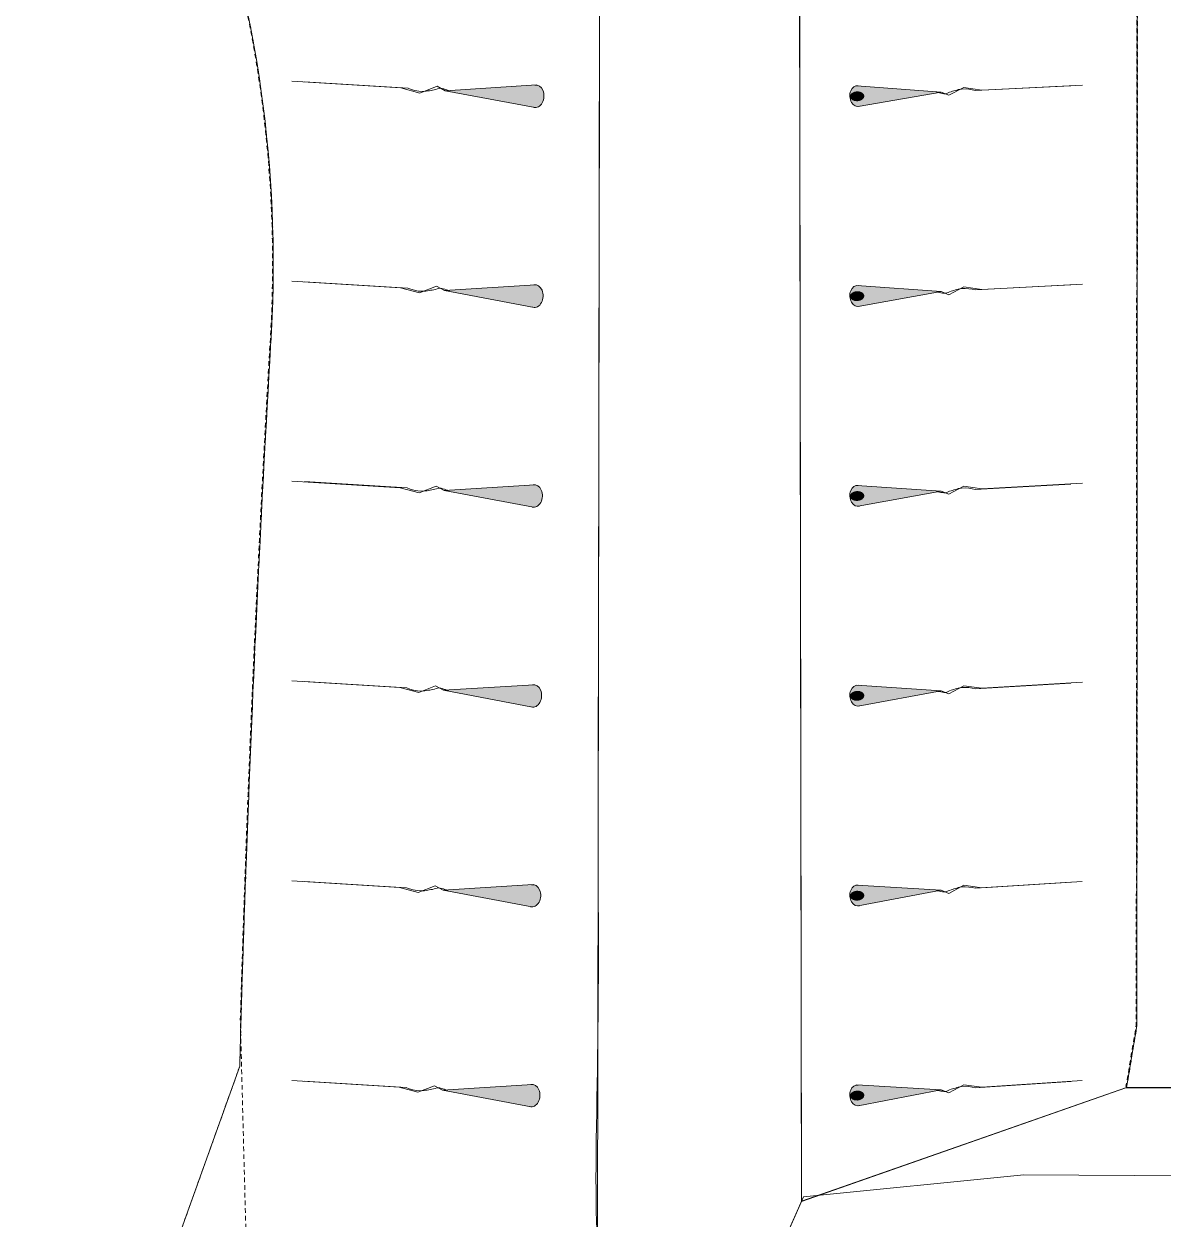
# Model space of a CAD drawing. Header units: millimetres. Extents: x 833924389 to 835767163, y 817400000 to 818811854.
# Drawn here: x 833996424 to 834019180, y 818269303 to 818293174 of the extents above; entities that cross this region are included whole.
import ezdxf

# ---------------------------------------------------------------- set-up
doc = ezdxf.new("R2010")
doc.units = ezdxf.units.MM
doc.header["$LTSCALE"] = 10
doc.header["$MEASUREMENT"] = 0
doc.linetypes.add('DGN Style 2', pattern=[15.39188, 9.235128, -6.156752])
doc.layers.add('01_Base_Plan', color=5, linetype='Continuous', lineweight=5)

# ---------------------------------------------------------------- blocks, each defined once
blk = doc.blocks.new('SLOPE_2')
at = {"linetype": 'ByBlock', "lineweight": -2}
h = blk.add_hatch(color=0, dxfattribs=at)
edge = h.paths.add_edge_path()
edge.add_ellipse((0.3, 0.005), major_axis=(0, 0.41), ratio=0.731707, start_angle=358.8413, end_angle=551.2243)
edge.add_line((0.358, -0.397), (3.584, 0.004))
edge.add_line((3.584, 0.004), (0.349, 0.41))
edge.add_line((0.349, 0.41), (0.306, 0.415))
at = {"color": 0, "linetype": 'ByBlock', "lineweight": -2}
for p, q in [((3.584, 0.004), (0.3, 0.416)), ((0.3, -0.404), (3.584, 0.004)), ((3.584, 0.004), (3.884, -0.136)), ((3.884, -0.136), (4.484, 0.144)), ((4.484, 0.144), (5.184, 0.004)), ((5.184, 0.004), (9.132, 0.004))]:
    blk.add_line(p, q, dxfattribs=at)
blk.add_ellipse((0.3, 0.005), major_axis=(0, 0.41), ratio=0.731707, start_param=6.120326, end_param=9.620679, dxfattribs=at)

msp = doc.modelspace()

# ---------------------------------------------------------------- hatches: boundary and pattern name
at = {"layer": '01_Base_Plan'}
h = msp.add_hatch(color=256, dxfattribs=at)
edge = h.paths.add_edge_path()
edge.add_ellipse((834006655, 818291731), major_axis=(-157, 10), ratio=0.683333, start_angle=0, end_angle=360)
h = msp.add_hatch(color=256, dxfattribs=at)
edge = h.paths.add_edge_path()
edge.add_ellipse((834013068, 818291728), major_axis=(145, 7), ratio=0.683333, start_angle=0, end_angle=360)
h = msp.add_hatch(color=256, dxfattribs=at)
edge = h.paths.add_edge_path()
edge.add_ellipse((834006640, 818287739), major_axis=(-157, 10), ratio=0.683333, start_angle=0, end_angle=360)
h = msp.add_hatch(color=256, dxfattribs=at)
edge = h.paths.add_edge_path()
edge.add_ellipse((834013068, 818287737), major_axis=(145, 8), ratio=0.683333, start_angle=0, end_angle=360)
h = msp.add_hatch(color=256, dxfattribs=at)
edge = h.paths.add_edge_path()
edge.add_ellipse((834006624, 818283747), major_axis=(-156, 10), ratio=0.683333, start_angle=0, end_angle=360)
h = msp.add_hatch(color=256, dxfattribs=at)
edge = h.paths.add_edge_path()
edge.add_ellipse((834013068, 818283745), major_axis=(145, 8), ratio=0.683333, start_angle=0, end_angle=360)
h = msp.add_hatch(color=256, dxfattribs=at)
edge = h.paths.add_edge_path()
edge.add_ellipse((834006608, 818279755), major_axis=(-156, 10), ratio=0.683333, start_angle=0, end_angle=360)
h = msp.add_hatch(color=256, dxfattribs=at)
edge = h.paths.add_edge_path()
edge.add_ellipse((834013068, 818279754), major_axis=(145, 9), ratio=0.683333, start_angle=0, end_angle=360)
h = msp.add_hatch(color=256, dxfattribs=at)
edge = h.paths.add_edge_path()
edge.add_ellipse((834006592, 818275762), major_axis=(-155, 10), ratio=0.683333, start_angle=0, end_angle=360)
h = msp.add_hatch(color=256, dxfattribs=at)
edge = h.paths.add_edge_path()
edge.add_ellipse((834013068, 818275762), major_axis=(145, 9), ratio=0.683333, start_angle=0, end_angle=360)
h = msp.add_hatch(color=256, dxfattribs=at)
edge = h.paths.add_edge_path()
edge.add_ellipse((834006576, 818271770), major_axis=(-155, 10), ratio=0.683333, start_angle=0, end_angle=360)
h = msp.add_hatch(color=256, dxfattribs=at)
edge = h.paths.add_edge_path()
edge.add_ellipse((834013068, 818271770), major_axis=(145, 10), ratio=0.683333, start_angle=0, end_angle=360)

# ---------------------------------------------------------------- linework, layer by layer
for p, q in [((834004097, 818291889), (834002029, 818292016)), ((834015427, 818291844), (834017335, 818291938)), ((834004090, 818287897), (834002029, 818288024)), ((834015427, 818287861), (834017335, 818287961)), ((834004082, 818283905), (834002028, 818284032)), ((834015427, 818283877), (834017335, 818283984)), ((834004075, 818279912), (834002027, 818280040)), ((834015427, 818279894), (834017335, 818280008)), ((834004067, 818275920), (834002026, 818276047)), ((834015427, 818275910), (834017335, 818276031)), ((834004060, 818271928), (834002025, 818272055)), ((834018452, 818271932), (834011956, 818269664)), ((834011956, 818269653), (834018435, 818271926)), ((834015427, 818271927), (834017335, 818272054)), ((834018435, 818271926), (834240488, 818272051)), ((834011021, 818267534), (834011956, 818269653))]:
    msp.add_line(p, q, dxfattribs=at)
at = {"layer": '01_Base_Plan', "linetype": 'DGN Style 2'}
msp.add_line((834018452, 818271932), (834018730, 818271931), dxfattribs=at)
at = {"layer": '01_Base_Plan', "flags": 128}
for points in [[(834011820, 818355865), (834011908, 818300000), (834011956, 818269664)], [(834007882, 818268949), (834007932, 818300000), (834008002, 818344033), (834008001, 818344333), (834007999, 818344633), (834007996, 818344933), (834007992, 818345233), (834007987, 818345533), (834007981, 818345833), (834007974, 818346133), (834007966, 818346433), (834007957, 818346733), (834007947, 818347033), (834007936, 818347333), (834007924, 818347632), (834007911, 818347932), (834007897, 818348232), (834007882, 818348531), (834007866, 818348831), (834007849, 818349130), (834007831, 818349430), (834007812, 818349729)], [(834018452, 818271932), (834018730, 818271931), (834093762, 818271820), (834150000, 818271828), (834170012, 818271830), (834238178, 818272044), (834240488, 818272051), (834263359, 818305020), (834285430, 818336381)], [(834018692, 818335625), (834018672, 818300000), (834018657, 818273163), (834018452, 818271932)], [(834011021, 818267534), (834011997, 818269747), (834016398, 818270187), (834026361, 818270126), (834060328, 818270142), (834241089, 818270515), (834245824, 818270449), (834256229, 818280430), (834268773, 818295113), (834288293, 818316210)], [(834001250, 818284943), (834001267, 818285242), (834001283, 818285542), (834001300, 818285841), (834001317, 818286141), (834001335, 818286440), (834001352, 818286740), (834001370, 818287039), (834001384, 818287339), (834001394, 818287639), (834001401, 818287939), (834001404, 818288239), (834001404, 818288539), (834001400, 818288839), (834001393, 818289138), (834001382, 818289438), (834001367, 818289738), (834001349, 818290037), (834001327, 818290337), (834001301, 818290635), (834001272, 818290934), (834001240, 818291232), (834001204, 818291530), (834001164, 818291827), (834001121, 818292124), (834001074, 818292421), (834001024, 818292716), (834000970, 818293012), (834000912, 818293306)], [(834004935, 818291837), (834004904, 818291847), (834004873, 818291856), (834004842, 818291865), (834004811, 818291874), (834004780, 818291884), (834004749, 818291888), (834004717, 818291883), (834004685, 818291874), (834004653, 818291864), (834004621, 818291857), (834004589, 818291851), (834004557, 818291846), (834004525, 818291840), (834004493, 818291835), (834004462, 818291830), (834004388, 818291825), (834004310, 818291831), (834004231, 818291846), (834004159, 818291867), (834004097, 818291889)], [(834014654, 818291806), (834014684, 818291801), (834014713, 818291795), (834014742, 818291790), (834014772, 818291785), (834014801, 818291779), (834014830, 818291779), (834014859, 818291786), (834014887, 818291797), (834014916, 818291810), (834014944, 818291820), (834014973, 818291828), (834015002, 818291837), (834015030, 818291845), (834015059, 818291853), (834015088, 818291861), (834015154, 818291873), (834015227, 818291875), (834015300, 818291869), (834015369, 818291858), (834015427, 818291844)], [(834004925, 818287845), (834004894, 818287854), (834004863, 818287864), (834004832, 818287873), (834004802, 818287882), (834004771, 818287891), (834004740, 818287895), (834004708, 818287891), (834004676, 818287882), (834004644, 818287872), (834004612, 818287864), (834004580, 818287859), (834004548, 818287854), (834004517, 818287848), (834004485, 818287843), (834004453, 818287838), (834004380, 818287833), (834004302, 818287839), (834004223, 818287854), (834004151, 818287874), (834004090, 818287897)], [(834014654, 818287820), (834014684, 818287815), (834014713, 818287809), (834014742, 818287804), (834014772, 818287799), (834014801, 818287794), (834014830, 818287793), (834014859, 818287801), (834014887, 818287812), (834014916, 818287825), (834014944, 818287835), (834014973, 818287843), (834015001, 818287852), (834015030, 818287860), (834015059, 818287868), (834015087, 818287877), (834015154, 818287889), (834015227, 818287891), (834015300, 818287885), (834015369, 818287875), (834015427, 818287861)], [(833997164, 818262381), (834000735, 818272354), (834000743, 818272653), (834000752, 818272953), (834000760, 818273253), (834000787, 818274153), (834000797, 818274453), (834000807, 818274752), (834000816, 818275052), (834000826, 818275352), (834000837, 818275652), (834000847, 818275952), (834000858, 818276252), (834000869, 818276551), (834000902, 818277451), (834000914, 818277751), (834000926, 818278050), (834000962, 818278950), (834000975, 818279249), (834000987, 818279549), (834001000, 818279849), (834001014, 818280148), (834001040, 818280748), (834001054, 818281048), (834001068, 818281347), (834001082, 818281647), (834001097, 818281947), (834001111, 818282246), (834001141, 818282846), (834001156, 818283145), (834001171, 818283445), (834001186, 818283744), (834001202, 818284044), (834001218, 818284343), (834001250, 818284943)], [(834004915, 818283853), (834004884, 818283862), (834004853, 818283871), (834004823, 818283881), (834004792, 818283890), (834004761, 818283899), (834004730, 818283903), (834004698, 818283899), (834004666, 818283890), (834004634, 818283880), (834004603, 818283872), (834004571, 818283867), (834004539, 818283862), (834004508, 818283856), (834004476, 818283851), (834004444, 818283846), (834004371, 818283841), (834004293, 818283847), (834004215, 818283862), (834004143, 818283882), (834004082, 818283905)], [(834014654, 818283834), (834014684, 818283829), (834014713, 818283824), (834014742, 818283818), (834014772, 818283813), (834014801, 818283808), (834014830, 818283808), (834014859, 818283815), (834014887, 818283827), (834014916, 818283840), (834014944, 818283850), (834014973, 818283858), (834015001, 818283867), (834015030, 818283875), (834015059, 818283884), (834015087, 818283892), (834015154, 818283904), (834015227, 818283907), (834015300, 818283902), (834015369, 818283891), (834015427, 818283877)], [(834004905, 818279861), (834004874, 818279870), (834004843, 818279879), (834004813, 818279888), (834004782, 818279898), (834004751, 818279907), (834004720, 818279911), (834004689, 818279907), (834004657, 818279898), (834004625, 818279888), (834004593, 818279880), (834004562, 818279875), (834004530, 818279870), (834004499, 818279864), (834004467, 818279859), (834004436, 818279854), (834004363, 818279849), (834004285, 818279855), (834004207, 818279870), (834004135, 818279890), (834004075, 818279912)], [(834014654, 818279848), (834014684, 818279843), (834014713, 818279838), (834014743, 818279833), (834014772, 818279828), (834014801, 818279823), (834014830, 818279822), (834014859, 818279830), (834014888, 818279842), (834014916, 818279854), (834014944, 818279865), (834014973, 818279874), (834015001, 818279882), (834015030, 818279891), (834015059, 818279899), (834015087, 818279908), (834015154, 818279920), (834015227, 818279923), (834015300, 818279918), (834015369, 818279907), (834015427, 818279894)], [(834014654, 818275862), (834014684, 818275857), (834014713, 818275852), (834014743, 818275847), (834014772, 818275842), (834014802, 818275837), (834014831, 818275837), (834014859, 818275844), (834014888, 818275856), (834014916, 818275869), (834014944, 818275880), (834014973, 818275889), (834015001, 818275897), (834015030, 818275906), (834015059, 818275914), (834015087, 818275923), (834015154, 818275936), (834015226, 818275939), (834015300, 818275934), (834015369, 818275924), (834015427, 818275910)], [(834004894, 818275869), (834004864, 818275878), (834004833, 818275887), (834004803, 818275896), (834004772, 818275905), (834004742, 818275915), (834004711, 818275919), (834004679, 818275914), (834004648, 818275906), (834004616, 818275896), (834004584, 818275888), (834004553, 818275883), (834004521, 818275877), (834004490, 818275872), (834004458, 818275867), (834004427, 818275862), (834004355, 818275857), (834004277, 818275863), (834004200, 818275878), (834004128, 818275898), (834004067, 818275920)], [(834004884, 818271877), (834004854, 818271886), (834004823, 818271895), (834004793, 818271904), (834004762, 818271913), (834004732, 818271922), (834004701, 818271926), (834004670, 818271922), (834004638, 818271913), (834004607, 818271904), (834004575, 818271896), (834004544, 818271891), (834004512, 818271885), (834004481, 818271880), (834004450, 818271875), (834004418, 818271870), (834004346, 818271865), (834004269, 818271871), (834004192, 818271886), (834004120, 818271906), (834004060, 818271928)], [(834014654, 818271876), (834014684, 818271871), (834014713, 818271866), (834014743, 818271861), (834014772, 818271856), (834014802, 818271851), (834014831, 818271851), (834014859, 818271859), (834014888, 818271871), (834014916, 818271884), (834014944, 818271895), (834014973, 818271904), (834015001, 818271912), (834015030, 818271921), (834015058, 818271930), (834015087, 818271938), (834015154, 818271951), (834015226, 818271955), (834015300, 818271950), (834015369, 818271940), (834015427, 818271927)], [(834018452, 818271932), (834170012, 818271830), (834238178, 818272044)]]:
    msp.add_lwpolyline(points, dxfattribs=at)
at = {"layer": '01_Base_Plan', "linetype": 'Continuous', "flags": 128}
for points in [[(834018452, 818271932), (834018730, 818271931), (834093762, 818271820), (834150000, 818271828), (834170012, 818271830), (834238178, 818272044), (834240488, 818272051), (834263359, 818305020), (834285430, 818336381)], [(834011997, 818269747), (834011021, 818267534)]]:
    msp.add_lwpolyline(points, dxfattribs=at)
at = {"layer": '01_Base_Plan', "linetype": 'DGN Style 2', "flags": 128}
for points in [[(834000917, 818265580), (834000926, 818265880), (834000934, 818266180), (834000747, 818273271), (834000756, 818273571), (834000765, 818273871), (834000774, 818274171), (834000784, 818274471), (834000793, 818274771), (834000803, 818275071), (834000813, 818275370), (834000824, 818275670), (834000834, 818275970), (834000845, 818276270), (834000855, 818276570), (834000866, 818276869), (834000878, 818277169), (834000889, 818277469), (834000901, 818277769), (834000912, 818278069), (834000924, 818278368), (834000937, 818278668), (834000949, 818278968), (834000962, 818279268), (834000974, 818279567), (834000987, 818279867), (834001000, 818280167), (834001014, 818280466), (834001027, 818280766), (834001041, 818281066), (834001055, 818281365), (834001069, 818281665), (834001083, 818281965), (834001098, 818282264), (834001113, 818282564), (834001128, 818282864), (834001143, 818283163), (834001158, 818283463), (834001173, 818283763), (834001189, 818284062), (834001205, 818284362), (834001221, 818284661), (834001237, 818284961), (834001254, 818285260), (834001270, 818285560), (834001287, 818285859), (834001304, 818286159), (834001321, 818286458), (834001339, 818286758), (834001357, 818287057), (834001371, 818287357), (834001381, 818287657), (834001388, 818287957), (834001391, 818288257), (834001391, 818288557), (834001387, 818288857), (834001380, 818289157), (834001369, 818289457), (834001354, 818289756), (834001336, 818290056), (834001314, 818290355), (834001288, 818290654), (834001259, 818290952), (834001227, 818291251), (834001191, 818291548), (834001151, 818291846), (834001108, 818292143), (834001061, 818292439), (834001010, 818292735), (834000957, 818293030), (834000899, 818293324), (834000838, 818293618), (834000774, 818293911), (834000696, 818294243), (834000733, 818300018)], [(834000735, 818272354), (834000743, 818272653), (834000752, 818272953), (834000760, 818273253), (834000769, 818273553), (834000778, 818273853), (834000787, 818274153), (834000797, 818274453), (834000807, 818274752), (834000816, 818275052), (834000826, 818275352), (834000837, 818275652), (834000847, 818275952), (834000858, 818276252), (834000869, 818276551), (834000880, 818276851), (834000891, 818277151), (834000902, 818277451), (834000914, 818277751), (834000926, 818278050), (834000938, 818278350), (834000950, 818278650), (834000962, 818278950), (834000975, 818279249), (834000987, 818279549), (834001000, 818279849), (834001014, 818280148), (834001027, 818280448), (834001040, 818280748), (834001054, 818281048), (834001068, 818281347), (834001082, 818281647), (834001097, 818281947), (834001111, 818282246), (834001126, 818282546), (834001141, 818282845), (834001156, 818283145), (834001171, 818283445), (834001186, 818283744), (834001202, 818284044), (834001218, 818284343), (834001234, 818284643), (834001250, 818284943), (834001267, 818285242), (834001283, 818285542), (834001300, 818285841), (834001317, 818286141), (834001335, 818286440), (834001352, 818286740), (834001370, 818287039), (834001384, 818287339), (834001394, 818287639), (834001401, 818287939), (834001404, 818288239), (834001404, 818288539), (834001400, 818288839), (834001393, 818289138), (834001382, 818289438), (834001367, 818289738), (834001349, 818290037), (834001327, 818290337), (834001301, 818290635), (834001272, 818290934), (834001240, 818291232), (834001204, 818291530), (834001164, 818291827), (834001121, 818292124), (834001074, 818292421), (834001024, 818292716), (834000970, 818293012), (834000912, 818293306), (834000851, 818293600), (834000787, 818293893), (834000709, 818294225), (834000746, 818300000)], [(834018659, 818300018), (834018644, 818273181), (834018439, 818271950)], [(834018672, 818300000), (834018657, 818273163), (834018452, 818271932)], [(833998141, 818237649), (833998135, 818237698), (833998128, 818237748), (833998122, 818237798), (833998116, 818237847), (833998109, 818237897), (833998103, 818237946), (833998096, 818237996), (833998089, 818238045), (833998083, 818238095), (833998076, 818238145), (833998070, 818238194), (833998063, 818238244), (833998056, 818238293), (833998049, 818238343), (833998042, 818238392), (833998036, 818238442), (833998029, 818238491), (833998022, 818238541), (833998015, 818238590), (833998008, 818238640), (833998001, 818238689), (833997994, 818238739), (833997987, 818238788), (833997980, 818238838), (833997972, 818238887), (833997965, 818238937), (833997958, 818238986), (833997951, 818239036), (833997943, 818239085), (833997936, 818239135), (833997929, 818239184), (833997921, 818239234), (833997914, 818239283), (833997906, 818239333), (833997899, 818239382), (833997891, 818239431), (833997884, 818239481), (833997876, 818239530), (833997869, 818239580), (833997861, 818239629), (833997853, 818239678), (833997845, 818239728), (833997838, 818239777), (833997830, 818239827), (833997822, 818239876), (833997814, 818239925), (833997806, 818239975), (833997798, 818240024), (833997790, 818240073), (833997782, 818240123), (833997774, 818240172), (833997766, 818240222), (833997758, 818240271), (833997750, 818240320), (833997742, 818240370), (833997734, 818240419), (833997725, 818240468), (833997717, 818240517), (833997709, 818240567), (833997700, 818240616), (833997692, 818240665), (833997684, 818240715), (833997675, 818240764), (833997667, 818240813), (833997658, 818240862), (833997650, 818240912), (833997641, 818240961), (833997623, 818241050), (833997613, 818241099), (833997603, 818241148), (833997593, 818241197), (833997583, 818241246), (833997574, 818241295), (833997564, 818241344), (833997554, 818241393), (833997544, 818241443), (833997535, 818241492), (833997525, 818241541), (833997516, 818241590), (833997506, 818241639), (833997497, 818241688), (833997488, 818241737), (833997478, 818241786), (833997469, 818241835), (833997460, 818241884), (833997450, 818241934), (833997441, 818241983), (833997432, 818242032), (833997423, 818242081), (833997414, 818242130), (833997405, 818242179), (833997396, 818242229), (833997387, 818242278), (833997378, 818242327), (833997369, 818242376), (833997360, 818242425), (833997352, 818242475), (833997343, 818242524), (833997334, 818242573), (833997325, 818242622), (833997317, 818242672), (833997308, 818242721), (833997300, 818242770), (833997291, 818242819), (833997283, 818242869), (833997274, 818242918), (833997266, 818242967), (833997258, 818243017), (833997249, 818243066), (833997241, 818243115), (833997233, 818243165), (833997225, 818243214), (833997217, 818243263), (833997209, 818243313), (833997201, 818243362), (833997193, 818243411), (833997185, 818243461), (833997177, 818243510), (833997169, 818243559), (833997161, 818243609), (833997153, 818243658), (833997145, 818243707), (833997138, 818243757), (833997130, 818243806), (833997122, 818243856), (833997115, 818243905), (833997107, 818243955), (833997100, 818244004), (833997092, 818244053), (833997085, 818244103), (833997077, 818244152), (833997070, 818244202), (833997063, 818244251), (833997056, 818244301), (833997048, 818244350), (833997041, 818244400), (833997034, 818244449), (833997027, 818244499), (833997020, 818244548), (833997013, 818244598), (833997006, 818244647), (833996999, 818244697), (833996992, 818244746), (833996985, 818244796), (833996978, 818244845), (833996972, 818244895), (833996965, 818244944), (833996958, 818244994), (833996952, 818245043), (833996945, 818245093), (833996938, 818245143), (833996932, 818245192), (833996926, 818245242), (833996919, 818245291), (833996913, 818245341), (833996906, 818245391), (833996900, 818245440), (833996894, 818245490), (833996888, 818245539), (833996881, 818245589), (833996875, 818245639), (833996869, 818245688), (833996863, 818245738), (833996857, 818245787), (833996851, 818245837), (833996845, 818245887), (833996839, 818245936), (833996833, 818245986), (833996828, 818246036), (833996822, 818246085), (833996816, 818246135), (833996810, 818246185), (833996805, 818246234), (833996799, 818246284), (833996794, 818246334), (833996788, 818246384), (833996783, 818246433), (833996777, 818246483), (833996772, 818246533), (833996766, 818246582), (833996761, 818246632), (833996756, 818246682), (833996751, 818246731), (833996745, 818246781), (833996740, 818246831), (833996735, 818246881), (833996730, 818246930), (833996725, 818246980), (833996720, 818247030), (833996715, 818247080), (833996710, 818247129), (833996705, 818247179), (833996700, 818247229), (833996696, 818247279), (833996691, 818247329), (833996686, 818247378), (833996682, 818247428), (833996677, 818247478), (833996672, 818247528), (833996668, 818247577), (833996663, 818247627), (833996659, 818247677), (833996655, 818247727), (833996650, 818247777), (833996646, 818247826), (833996642, 818247876), (833996637, 818247926), (833996633, 818247976), (833996629, 818248026), (833996625, 818248076), (833996621, 818248125), (833996617, 818248175), (833996613, 818248225), (833996609, 818248275), (833996605, 818248325), (833996601, 818248375), (833996597, 818248425), (833996594, 818248474), (833996590, 818248524), (833996586, 818248574), (833996582, 818248624), (833996579, 818248674), (833996575, 818248724), (833996572, 818248774), (833996568, 818248823), (833996565, 818248873), (833996561, 818248923), (833996558, 818248973), (833996555, 818249023), (833996551, 818249073), (833996548, 818249123), (833996545, 818249173), (833996542, 818249223), (833996539, 818249272), (833996536, 818249322), (833996533, 818249372), (833996530, 818249422), (833996527, 818249472), (833996524, 818249522), (833996521, 818249572), (833996518, 818249622), (833996515, 818249672), (833996513, 818249722), (833996510, 818249772), (833996507, 818249822), (833996505, 818249872), (833996502, 818249921), (833996499, 818249971), (833996497, 818250021), (833996495, 818250071), (833996492, 818250121), (833996490, 818250171), (833996487, 818250221), (833996485, 818250271), (833996483, 818250321), (833996481, 818250371), (833996479, 818250421), (833996476, 818250471), (833996474, 818250521), (833996472, 818250571), (833996470, 818250621), (833996468, 818250671), (833996466, 818250721), (833996465, 818250771), (833996463, 818250821), (833996461, 818250871), (833996459, 818250921), (833996458, 818250970), (833996456, 818251020), (833996454, 818251070), (833996453, 818251120), (833996451, 818251170), (833996450, 818251220), (833996448, 818251270), (833996447, 818251320), (833996445, 818251370), (833996444, 818251420), (833996443, 818251470), (833996442, 818251520), (833996440, 818251570), (833996439, 818251620), (833996438, 818251670), (833996437, 818251720), (833996436, 818251770), (833996435, 818251820), (833996434, 818251870), (833996433, 818251920), (833996432, 818251970), (833996431, 818252020), (833996431, 818252070), (833996430, 818252120), (833996429, 818252170), (833996429, 818252220), (833996428, 818252270), (833996427, 818252320), (833996427, 818252370), (833996426, 818252420), (833996426, 818252470), (833996426, 818252520), (833996425, 818252570), (833996425, 818252620), (833996425, 818252670), (833996424, 818252720), (833996424, 818252770), (833996424, 818252820), (833996424, 818252870), (833996424, 818252920), (833996424, 818252970), (833996424, 818253020), (833996424, 818253070), (833996424, 818253120), (833996424, 818253170), (833996424, 818253220), (833996424, 818253270), (833996425, 818253320), (833996425, 818253370), (833996425, 818253420), (833996426, 818253470), (833996426, 818253520), (833996427, 818253570), (833996427, 818253620), (833996428, 818253670), (833996428, 818253720), (833996429, 818253770), (833996430, 818253820), (833996430, 818253870), (833996431, 818253920), (833996432, 818253970), (833996433, 818254020), (833996434, 818254070), (833996434, 818254120), (833996435, 818254170), (833996436, 818254220), (833996437, 818254270), (833996439, 818254320), (833996440, 818254370), (833996441, 818254420), (833996442, 818254470), (833996443, 818254520), (833996445, 818254570), (833996446, 818254620), (833996447, 818254670), (833996449, 818254720), (833996450, 818254770), (833996452, 818254820), (833996453, 818254870), (833996455, 818254920), (833996457, 818254970), (833996458, 818255020), (833996460, 818255070), (833996462, 818255120), (833996464, 818255170), (833996465, 818255220), (833996467, 818255270), (833996469, 818255320), (833996471, 818255369), (833996473, 818255419), (833996475, 818255469), (833996477, 818255519), (833996479, 818255569), (833996482, 818255619), (833996484, 818255669), (833996486, 818255719), (833996488, 818255769), (833996491, 818255819), (833996493, 818255869), (833996495, 818255919), (833996498, 818255969), (833996500, 818256019), (833996503, 818256069), (833996506, 818256119), (833996508, 818256169), (833996511, 818256219), (833996514, 818256268), (833996516, 818256318), (833996519, 818256368), (833996522, 818256418), (833996525, 818256468), (833996528, 818256518), (833996531, 818256568), (833996534, 818256618), (833996537, 818256668), (833996540, 818256718), (833996543, 818256768), (833996546, 818256818), (833996549, 818256867), (833996553, 818256917), (833996556, 818256967), (833996559, 818257017), (833996563, 818257067), (833996566, 818257117), (833996570, 818257167), (833996573, 818257217), (833996577, 818257266), (833996580, 818257316), (833996584, 818257366), (833996588, 818257416), (833996591, 818257466), (833996595, 818257516), (833996599, 818257566), (833996603, 818257616), (833996607, 818257665), (833996610, 818257715), (833996614, 818257765), (833996618, 818257815), (833996622, 818257865), (833996627, 818257915), (833996631, 818257964), (833996635, 818258014), (833996639, 818258064), (833996643, 818258114), (833996648, 818258164), (833996652, 818258213), (833996656, 818258263), (833996661, 818258313), (833996665, 818258363), (833996670, 818258413), (833996674, 818258462), (833996679, 818258512), (833996683, 818258562), (833996688, 818258612), (833996693, 818258662), (833996698, 818258711), (833996702, 818258761), (833996707, 818258811), (833996712, 818258861), (833996717, 818258910), (833996722, 818258960), (833996727, 818259010), (833996732, 818259060), (833996737, 818259109), (833996742, 818259159), (833996747, 818259209), (833996753, 818259259), (833996758, 818259308), (833996763, 818259358), (833996768, 818259408), (833996774, 818259458), (833996779, 818259507), (833996785, 818259557), (833996790, 818259607), (833996796, 818259656), (833996801, 818259706), (833996807, 818259756), (833996813, 818259805), (833996818, 818259855), (833996824, 818259905), (833996830, 818259954), (833996836, 818260004), (833996842, 818260054), (833996847, 818260103), (833996853, 818260153), (833996859, 818260203), (833996865, 818260252), (833996872, 818260302), (833996878, 818260351), (833996884, 818260401), (833996890, 818260451), (833996896, 818260500), (833996903, 818260550), (833996909, 818260600), (833996915, 818260649), (833996922, 818260699), (833996928, 818260748), (833996935, 818260798), (833996941, 818260847), (833996948, 818260897), (833996954, 818260947), (833996961, 818260996), (833996968, 818261046), (833996974, 818261095), (833996981, 818261145), (833996988, 818261194), (833996995, 818261244), (833997002, 818261293), (833997009, 818261343), (833997016, 818261392), (833997023, 818261442), (833997030, 818261491), (833997037, 818261541), (833997044, 818261590), (833997051, 818261640), (833997058, 818261689), (833997066, 818261739), (833997073, 818261788), (833997080, 818261838), (833997088, 818261887), (833997095, 818261937), (833997103, 818261986), (833997110, 818262035), (833997118, 818262085), (833997125, 818262134), (833997133, 818262184), (833997141, 818262233), (833997148, 818262283), (833997156, 818262332), (833997164, 818262381), (834000735, 818272354)]]:
    msp.add_lwpolyline(points, dxfattribs=at)
at = {"layer": '01_Base_Plan'}
msp.add_open_spline([(834010922, 818265148), (834007882, 818268949), (834007932, 818300000)], degree=1, knots=[0, 0, 0.135497, 1, 1], dxfattribs=at)
msp.add_open_spline([(834011908, 818300000), (834011956, 818269664)], degree=1, dxfattribs=at)
at = {"layer": '01_Base_Plan', "extrusion": (0, 0, -1)}
for points in [[(-834004935, 818291837), (-834006649, 818291624), (-834006662, 818291838)], [(-834014654, 818291806), (-834013063, 818291828), (-834013073, 818291629)], [(-834004925, 818287845), (-834006633, 818287632), (-834006646, 818287846)], [(-834004915, 818283853), (-834006617, 818283640), (-834006630, 818283853)], [(-834014654, 818279848), (-834013062, 818279853), (-834013074, 818279655)], [(-834004894, 818275869), (-834006586, 818275656), (-834006599, 818275868)], [(-834004884, 818271877), (-834006570, 818271665), (-834006583, 818271876)]]:
    msp.add_solid(points, dxfattribs=at)
at = {"layer": '01_Base_Plan'}
for points in [[(834014654, 818287820), (834013063, 818287836), (834013073, 818287638)], [(834014654, 818283834), (834013062, 818283844), (834013073, 818283646)], [(834004905, 818279861), (834006601, 818279648), (834006615, 818279861)], [(834014654, 818275862), (834013062, 818275861), (834013074, 818275663)], [(834014654, 818271876), (834013061, 818271869), (834013074, 818271671)]]:
    msp.add_solid(points, dxfattribs=at)

# ---------------------------------------------------------------- block references
at = {"layer": '01_Base_Plan', "linetype": 'Continuous'}
for p, xscale, yscale, zscale, rotation in [((834006813, 818291721), 552.3982029883882, 552.3982029883882, 552.3982029883882, 176.4813739817883), ((834012923, 818291721), 509.1446291595482, 509.1446291595482, 509.1446291595482, 2.812278148817211), ((834006796, 818287729), 550.6172899760106, 550.6172899760106, 550.6172899760106, 176.4699812439498), ((834012923, 818287729), 509.2352937531739, 509.2352937531739, 509.2352937531739, 3.01279774114232), ((834006780, 818283737), 548.8364092373897, 548.8364092373897, 548.8364092373897, 176.4585157817685), ((834012923, 818283737), 509.3321932348052, 509.3321932348052, 509.3321932348052, 3.213243477766144), ((834006764, 818279745), 547.0555396974868, 547.0555396974868, 547.0555396974868, 176.4469755998547), ((834012923, 818279745), 509.4353234076887, 509.4353234076887, 509.4353234076887, 3.413609293345005), ((834006747, 818275753), 545.2746938560649, 545.2746938560649, 545.2746938560649, 176.4353577425705), ((834012923, 818275753), 509.5446824294955, 509.5446824294955, 509.5446824294955, 3.613893996037773), ((834006731, 818271761), 543.4938690994787, 543.4938690994787, 543.4938690994787, 176.4236660521776), ((834006731, 818271761), 543.4938690994787, 543.4938690994787, 543.4938690994787, 176.4236660521776), ((834012923, 818271761), 509.6602636230619, 509.6602636230619, 509.6602636230619, 3.814087859581242), ((834012923, 818271761), 509.6602636230619, 509.6602636230619, 509.6602636230619, 3.814087859581242)]:
    msp.add_blockref('SLOPE_2', p, dxfattribs=dict(at, xscale=xscale, yscale=yscale, zscale=zscale, rotation=rotation))

doc.saveas('drawing.dxf')
